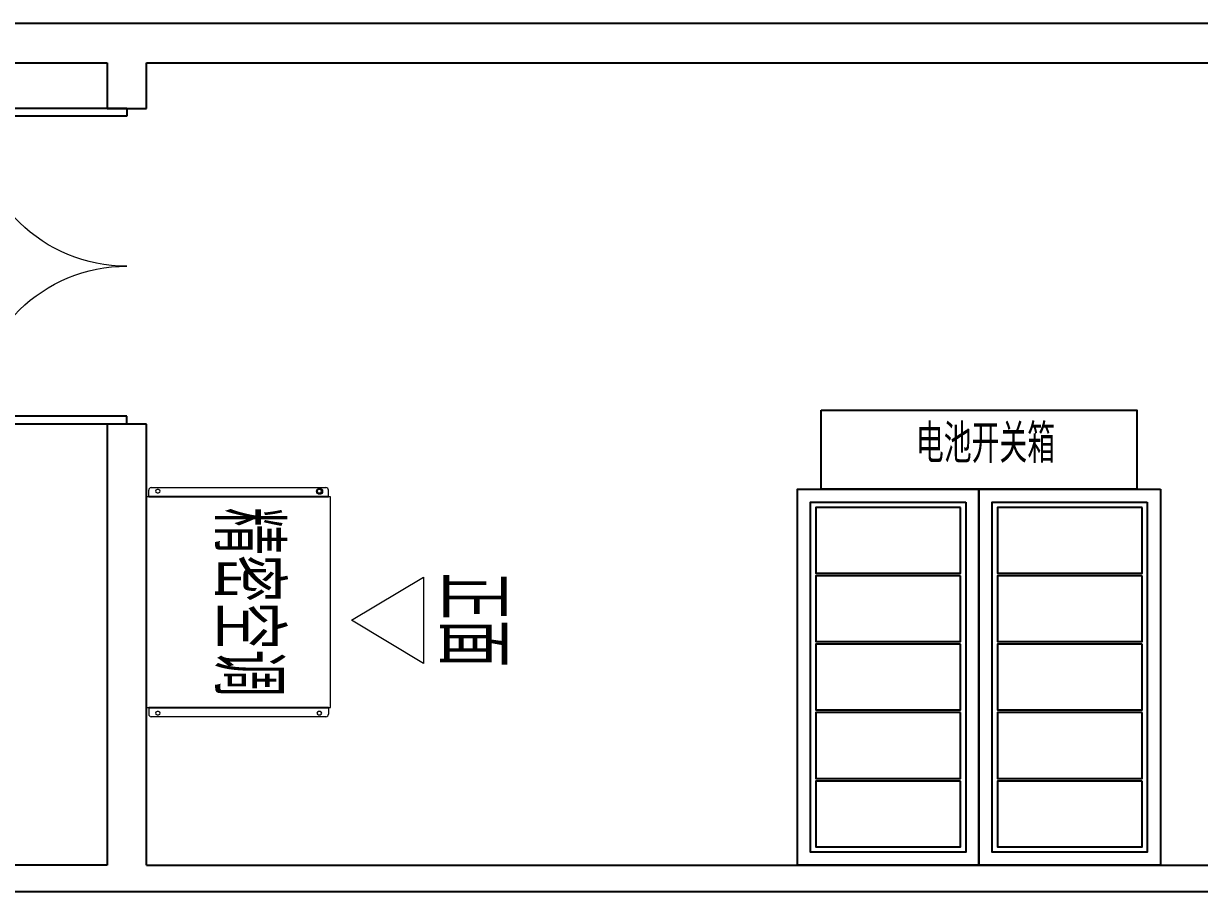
# Model space of a CAD drawing. Extents: x 758840 to 1108724, y -102573 to 143521.
# Drawn here: x 849945 to 854416, y 60738 to 64038 of the extents above; entities that cross this region are included whole.
import ezdxf

# ---------------------------------------------------------------- set-up
doc = ezdxf.new("R2010")
doc.units = 0
doc.header["$LTSCALE"] = 1000
doc.header["$MEASUREMENT"] = 0
doc.linetypes.add('DASHDOT', pattern=[1, 0.5, -0.25, 0, -0.25])
for name, color, linetype in [('02电气-设备', 255, 'Continuous'), ('DOOR_FIRE', 4, 'Continuous'), ('DUCT-新风管立管', 7, 'Continuous'), ('DX', 3, 'DASHDOT'), ('LWIRE', 1, 'Continuous'), ('WALL-MOVE', 6, 'Continuous')]:
    doc.layers.add(name, color=color, linetype=linetype)
doc.layers.add('ACS_KT_LH', color=51, linetype='ACS-LH', lineweight=60)
doc.styles.get("Standard").update_dxf_attribs({"font": 'gbenor.shx', "bigfont": 'gbcbig.shx'})
doc.styles.add('宋体', font='', dxfattribs={"width": 0.7})
doc.styles.get('宋体').set_extended_font_data('SimSun')
doc.linetypes.add('ACS-LH', pattern='A,1,-0.25,1,-0.25,1,-0.25,1,-0.4,["LH",宋体,S=0.25,R=0,X=-0.2,Y=-0.1],-0.4', length=5.55)

# ---------------------------------------------------------------- blocks, each defined once
blk = doc.blocks.new('*U309')
at = {"layer": 'DUCT-新风管立管', "color": 5, "ltscale": 5}
blk.add_lwpolyline([(-125, 275), (-125, -275), (125, -275), (125, 275)], close=True, dxfattribs=at)
blk = doc.blocks.new('*U310')
at = {"layer": '02电气-设备', "color": 0, "linetype": 'ByBlock', "lineweight": -2, "transparency": 16777216}
for p in [(0, 0), (260, 0), (520, 0), (780, 0), (1040, 0)]:
    blk.add_blockref('*U309', p, dxfattribs=at)
blk = doc.blocks.new('*U305')
at = {"layer": 'DUCT-新风管立管', "color": 5, "ltscale": 5}
blk.add_lwpolyline([(-125, 275), (-125, -275), (125, -275), (125, 275)], close=True, dxfattribs=at)
blk = doc.blocks.new('*U306')
at = {"layer": '02电气-设备', "color": 0, "linetype": 'ByBlock', "lineweight": -2, "transparency": 16777216}
for p in [(0, 0), (260, 0), (520, 0), (780, 0), (1040, 0)]:
    blk.add_blockref('*U305', p, dxfattribs=at)
blk = doc.blocks.new('精密空调 12.5KW')
at = {"layer": 'ACS_KT_LH', "linetype": 'ByBlock', "lineweight": 15}
for p, q in [((304.8, 1052.5), (632.7, 1052.5)), ((468.7, 779.5), (304.8, 1052.5)), ((632.7, 1052.5), (468.7, 779.5))]:
    blk.add_line(p, q, dxfattribs=at)
at = {"layer": 'DX', "linetype": 'ByBlock', "lineweight": 13}
for p, q in [((-35.4, 18.1), (-35.4, 681.8)), ((-3.1, 691.8), (-25.4, 691.8)), ((-3.1, 8.1), (-3.1, 691.8)), ((-0.4, 691.8), (-3.1, 691.8)), ((-0.4, 8.1), (-0.4, 691.8)), ((800.4, 691.8), (800.4, 8.1)), ((800.4, 691.8), (803.1, 691.8)), ((803.1, 691.8), (803.1, 8.1)), ((803.1, 691.8), (825.4, 691.8)), ((835.4, 681.8), (835.4, 18.1)), ((-28, 660), (-28, 654)), ((-16, 654), (-16, 660)), ((816, 660), (816, 654)), ((828, 654), (828, 660)), ((-28, 46), (-28, 40)), ((-16, 40), (-16, 46)), ((816, 46), (816, 40)), ((828, 40), (828, 46)), ((-3.1, 8.1), (-25.4, 8.1)), ((-0.4, 8.1), (-3.1, 8.1)), ((800.4, 8.1), (803.1, 8.1)), ((803.1, 8.1), (825.4, 8.1))]:
    blk.add_line(p, q, dxfattribs=at)
blk.add_lwpolyline([(0, 700), (0, 0), (800, 0), (800, 700)], close=True, dxfattribs=at)
blk.add_circle((-21.9, 657.8), 11.8, dxfattribs=at)
for centre, radius, start, end in [((-25.4, 681.8), 10, 90, 180), ((825.4, 681.8), 10, 0, 90), ((-22, 660), 6, 0, 180), ((-22, 654), 6, 180, 0), ((822, 660), 6, 0, 180), ((822, 654), 6, 180, 0), ((-22, 46), 6, 0, 180), ((822, 46), 6, 0, 180), ((-25.4, 18.1), 10, 180, 270), ((-22, 40), 6, 180, 0), ((822, 40), 6, 180, 0), ((825.4, 18.1), 10, 270, 0)]:
    blk.add_arc(centre, radius, start, end, dxfattribs=at)
at = {"linetype": 'ByBlock', "lineweight": 15}
blk.add_text('正面', height=250, dxfattribs=at).set_placement((287.2, 1115.2))
at = {"layer": 'LWIRE', "lineweight": -3}
blk.add_text('精密空调', height=250, dxfattribs=at).set_placement((39.9, 259.7))
blk = doc.blocks.new('$DorLib2D$00000002')
for p, q in [((-0.5, 0), (-0.5, 0.4875)), ((-0.475, 0.4875), (-0.5, 0.4875)), ((-0.475, 0), (-0.475, 0.4875)), ((0.475, 0), (0.475, 0.4875)), ((0.475, 0.4875), (0.5, 0.4875)), ((0.5, 0), (0.5, 0.4875)), ((-0.5, 0), (-0.475, 0)), ((0.5, 0), (0.475, 0))]:
    blk.add_line(p, q)
at = {"lineweight": 13}
for centre, start, end in [((-0.4875, 0), 0, 88.5307), ((0.4875, 0), 91.4693, 180)]:
    blk.add_arc(centre, 0.4875, start, end, dxfattribs=at)

msp = doc.modelspace()

# ---------------------------------------------------------------- linework, layer by layer
at = {"layer": '02电气-设备', "color": 5, "ltscale": 5}
msp.add_lwpolyline([(852977.98, 62567.52), (854177.98, 62567.52), (854177.98, 62267.52), (852977.98, 62267.52)], close=True, dxfattribs=at)
at = {"layer": '02电气-设备', "color": 3, "ltscale": 5}
for points in [[(853577.98, 62267.52), (853577.98, 60837.52), (852887.98, 60837.52), (852887.98, 62267.52)], [(854267.98, 62267.52), (854267.98, 60837.52), (853577.98, 60837.52), (853577.98, 62267.52)], [(853527.98, 62217.52), (853527.98, 60887.52), (852937.98, 60887.52), (852937.98, 62217.52)], [(854217.98, 62217.52), (854217.98, 60887.52), (853627.98, 60887.52), (853627.98, 62217.52)]]:
    msp.add_lwpolyline(points, close=True, dxfattribs=at)
at = {"layer": 'WALL-MOVE'}
for p, q in [((850337.98, 64037.54), (849762.98, 64037.54)), ((864763.48, 64037.54), (850337.98, 64037.54)), ((849762.98, 63887.54), (850262.98, 63887.54)), ((850262.98, 63887.54), (850262.98, 63714.74)), ((850412.98, 63714.74), (850412.98, 63887.54)), ((850412.98, 63887.54), (864763.48, 63887.54)), ((850262.98, 63714.74), (850412.98, 63714.74)), ((850412.98, 62514.74), (850262.98, 62514.74)), ((850262.98, 62514.74), (850262.98, 60837.52)), ((850412.98, 60837.52), (850412.98, 62514.74))]:
    msp.add_line(p, q, dxfattribs=at)
at = {"layer": 'WALL-MOVE', "color": 2}
for p, q in [((850262.98, 60837.52), (849762.98, 60837.52)), ((850412.98, 60837.52), (874188.02, 60837.52)), ((849762.98, 60737.52), (850337.98, 60737.52)), ((850337.98, 60737.52), (874263.02, 60737.52))]:
    msp.add_line(p, q, dxfattribs=at)

# ---------------------------------------------------------------- block references
at = {"layer": '02电气-设备', "color": 5, "rotation": 270}
msp.add_blockref('精密空调 12.5KW', (850412.98, 62237.52), dxfattribs=at)
at = {"layer": '02电气-设备', "color": 3, "rotation": 270}
for name, p in [('*U310', (853232.98, 62072.52)), ('*U306', (853922.98, 62072.52))]:
    msp.add_blockref(name, p, dxfattribs=at)
at = {"layer": 'DOOR_FIRE', "xscale": 1200, "yscale": -1200, "zscale": 150, "rotation": 270}
msp.add_blockref('$DorLib2D$00000002', (850337.98, 63114.74), dxfattribs=at)

# ---------------------------------------------------------------- texts
at = {"layer": '02电气-设备', "color": 3, "ltscale": 5}
msp.add_text('电池开关箱', height=147, dxfattribs=at).set_placement((853338.26, 62367.08))

doc.saveas('drawing.dxf')
